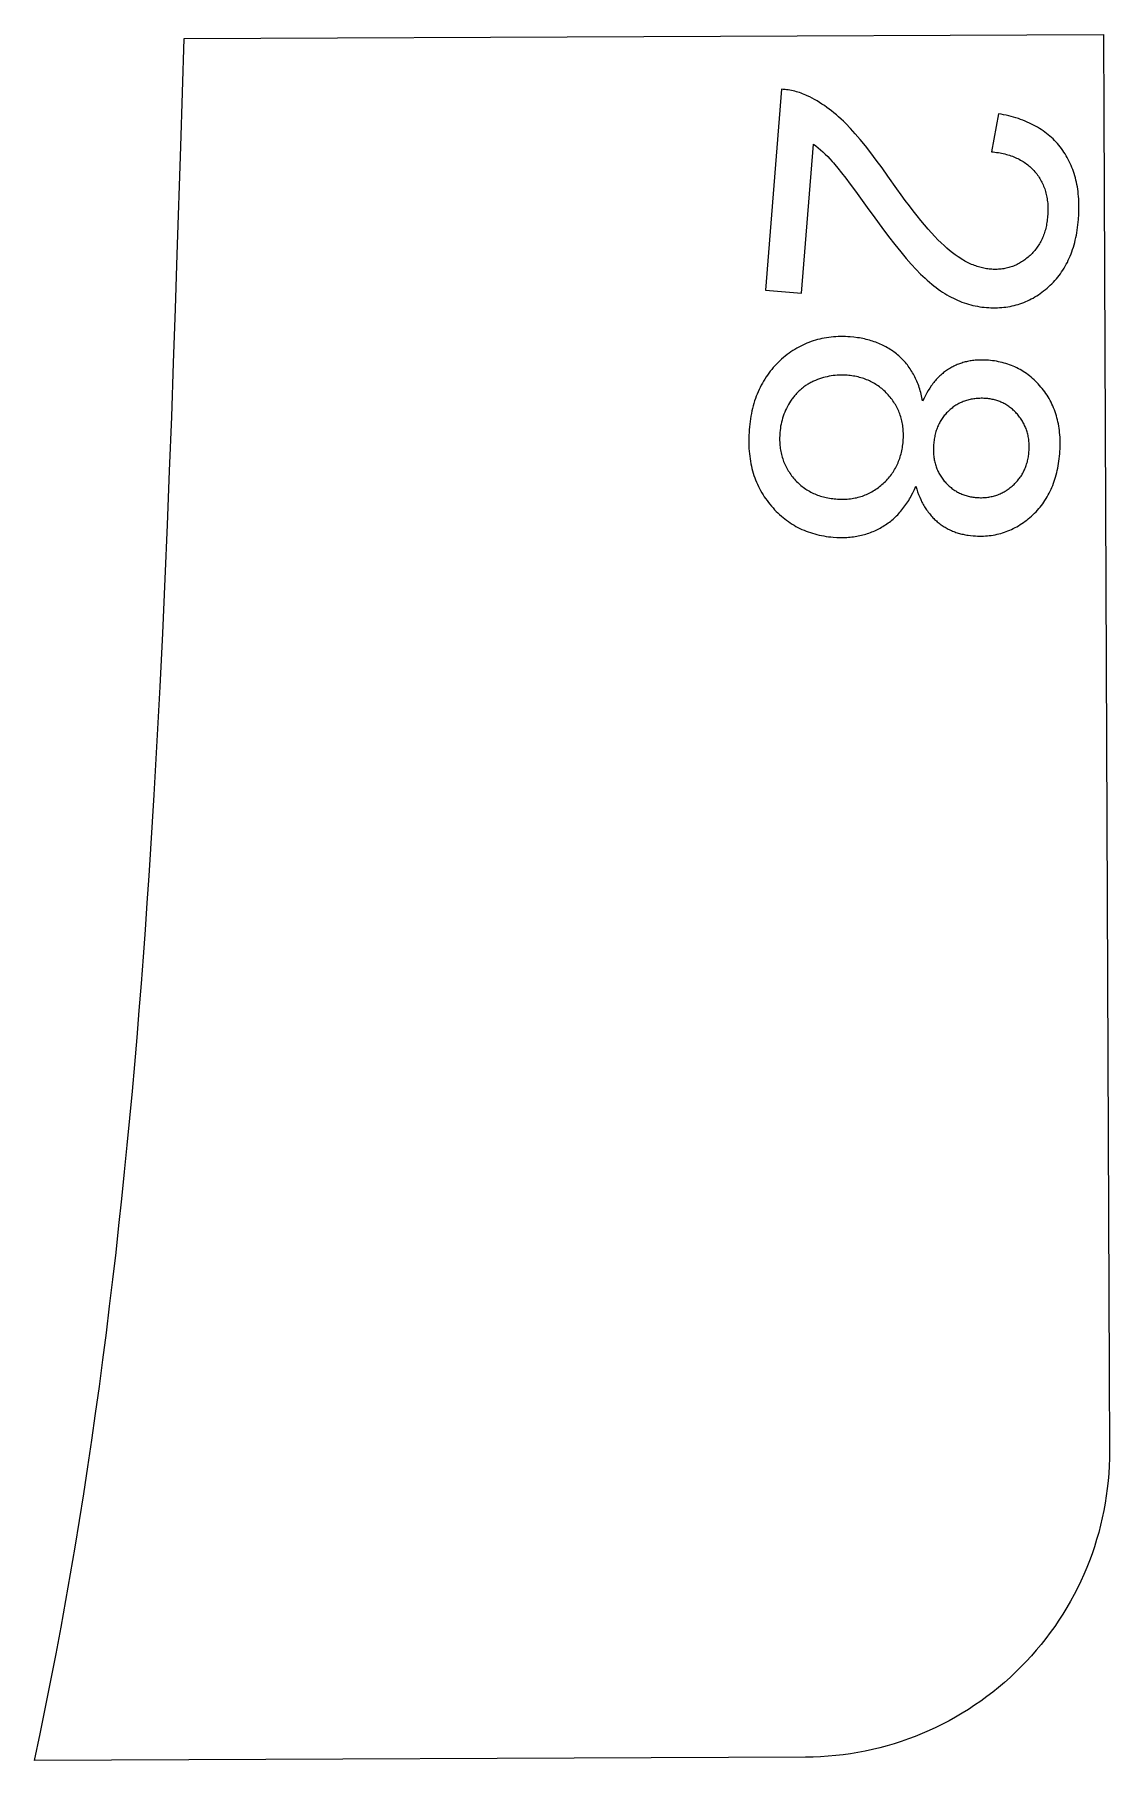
# Model space of a CAD drawing. Extents: x -8894 to -3022, y 6798 to 8329.
# Drawn here: x -7267.1 to -7091.1, y 7714.6 to 7997.3 of the extents above; entities that cross this region are included whole.
import ezdxf

# ---------------------------------------------------------------- set-up
doc = ezdxf.new("R2010")
doc.units = 0
doc.layers.add('LAYER_03', color=7, linetype='CONTINUOUS')
doc.layers.add('STEVILKE', color=7, linetype='CONTINUOUS')

msp = doc.modelspace()

# ---------------------------------------------------------------- linework, layer by layer
at = {"layer": 'LAYER_03'}
msp.add_lwpolyline([(-7140.85, 7715.12), (-7267.15, 7714.59), (-7266.23, 7718.95), (-7265.33, 7723.32), (-7264.46, 7727.68), (-7263.62, 7732.05), (-7262.8, 7736.42), (-7262.01, 7740.79), (-7261.25, 7745.17), (-7260.5, 7749.54), (-7259.79, 7753.92), (-7259.09, 7758.3), (-7258.42, 7762.68), (-7257.77, 7767.07), (-7257.14, 7771.46), (-7256.53, 7775.84), (-7255.95, 7780.23), (-7255.38, 7784.63), (-7254.84, 7789.02), (-7254.31, 7793.41), (-7253.8, 7797.81), (-7253.31, 7802.21), (-7252.84, 7806.61), (-7252.39, 7811.01), (-7251.95, 7815.41), (-7251.53, 7819.82), (-7251.12, 7824.23), (-7250.73, 7828.63), (-7250.35, 7833.04), (-7249.99, 7837.45), (-7249.64, 7841.86), (-7249.31, 7846.27), (-7248.99, 7850.69), (-7248.67, 7855.1), (-7248.38, 7859.52), (-7248.09, 7863.93), (-7247.81, 7868.35), (-7247.55, 7872.77), (-7247.05, 7881.61), (-7246.58, 7890.45), (-7246.15, 7899.29), (-7245.75, 7908.14), (-7245.37, 7916.99), (-7245.02, 7925.84), (-7244.68, 7934.7), (-7244.36, 7943.55), (-7244.06, 7952.41), (-7243.76, 7961.27), (-7243.19, 7978.98), (-7242.65, 7996.7), (-7092.03, 7997.33), (-7091.06, 7765.33, -0.414214)], format="xyb", close=True, dxfattribs=at)
at = {"layer": 'STEVILKE'}
for p, q in [((-7141.5, 7939.31), (-7141.62, 7939.2)), ((-7141.37, 7939.41), (-7141.5, 7939.31)), ((-7141.24, 7939.52), (-7141.37, 7939.41)), ((-7141.11, 7939.62), (-7141.24, 7939.52)), ((-7140.97, 7939.71), (-7141.11, 7939.62)), ((-7140.83, 7939.81), (-7140.97, 7939.71)), ((-7140.7, 7939.9), (-7140.83, 7939.81)), ((-7140.56, 7939.99), (-7140.7, 7939.9)), ((-7140.41, 7940.07), (-7140.56, 7939.99)), ((-7140.27, 7940.16), (-7140.41, 7940.07)), ((-7140.12, 7940.24), (-7140.27, 7940.16)), ((-7139.97, 7940.32), (-7140.12, 7940.24)), ((-7139.82, 7940.4), (-7139.97, 7940.32)), ((-7139.67, 7940.47), (-7139.82, 7940.4)), ((-7139.52, 7940.54), (-7139.67, 7940.47)), ((-7139.36, 7940.61), (-7139.52, 7940.54)), ((-7139.2, 7940.68), (-7139.36, 7940.61)), ((-7138.89, 7940.8), (-7139.2, 7940.68)), ((-7138.57, 7940.92), (-7138.89, 7940.8)), ((-7138.25, 7941.02), (-7138.57, 7940.92)), ((-7137.93, 7941.12), (-7138.25, 7941.02)), ((-7137.61, 7941.21), (-7137.93, 7941.12)), ((-7137.28, 7941.28), (-7137.61, 7941.21)), ((-7136.96, 7941.35), (-7137.28, 7941.28)), ((-7136.64, 7941.41), (-7136.96, 7941.35)), ((-7136.32, 7941.46), (-7136.64, 7941.41)), ((-7135.99, 7941.49), (-7136.32, 7941.46)), ((-7135.67, 7941.52), (-7135.99, 7941.49)), ((-7135.35, 7941.54), (-7135.67, 7941.52)), ((-7135.02, 7941.55), (-7135.35, 7941.54)), ((-7134.7, 7941.55), (-7135.02, 7941.55)), ((-7134.37, 7941.53), (-7134.7, 7941.55)), ((-7134.04, 7941.51), (-7134.37, 7941.53)), ((-7133.78, 7941.49), (-7134.04, 7941.51)), ((-7133.51, 7941.46), (-7133.78, 7941.49)), ((-7133.25, 7941.42), (-7133.51, 7941.46)), ((-7133, 7941.38), (-7133.25, 7941.42)), ((-7132.75, 7941.34), (-7133, 7941.38)), ((-7132.5, 7941.29), (-7132.75, 7941.34)), ((-7132.25, 7941.23), (-7132.5, 7941.29)), ((-7132.01, 7941.17), (-7132.25, 7941.23)), ((-7131.77, 7941.1), (-7132.01, 7941.17)), ((-7131.53, 7941.03), (-7131.77, 7941.1)), ((-7131.29, 7940.96), (-7131.53, 7941.03)), ((-7131.06, 7940.87), (-7131.29, 7940.96)), ((-7130.84, 7940.79), (-7131.06, 7940.87)), ((-7130.61, 7940.69), (-7130.84, 7940.79)), ((-7130.39, 7940.59), (-7130.61, 7940.69)), ((-7130.18, 7940.49), (-7130.39, 7940.59)), ((-7129.96, 7940.38), (-7130.18, 7940.49)), ((-7129.75, 7940.27), (-7129.96, 7940.38)), ((-7129.54, 7940.15), (-7129.75, 7940.27)), ((-7129.34, 7940.02), (-7129.54, 7940.15)), ((-7129.14, 7939.89), (-7129.34, 7940.02)), ((-7128.94, 7939.76), (-7129.14, 7939.89)), ((-7128.74, 7939.61), (-7128.94, 7939.76)), ((-7128.55, 7939.47), (-7128.74, 7939.61)), ((-7128.36, 7939.32), (-7128.55, 7939.47)), ((-7128.18, 7939.16), (-7128.36, 7939.32)), ((-7143.65, 7936.7), (-7143.82, 7936.4)), ((-7143.47, 7937), (-7143.65, 7936.7)), ((-7143.29, 7937.29), (-7143.47, 7937)), ((-7143.19, 7937.44), (-7143.29, 7937.29)), ((-7143.09, 7937.58), (-7143.19, 7937.44)), ((-7142.99, 7937.72), (-7143.09, 7937.58)), ((-7142.89, 7937.86), (-7142.99, 7937.72)), ((-7142.78, 7937.99), (-7142.89, 7937.86)), ((-7142.67, 7938.13), (-7142.78, 7937.99)), ((-7142.57, 7938.26), (-7142.67, 7938.13)), ((-7142.45, 7938.38), (-7142.57, 7938.26)), ((-7142.34, 7938.51), (-7142.45, 7938.38)), ((-7142.23, 7938.63), (-7142.34, 7938.51)), ((-7142.11, 7938.75), (-7142.23, 7938.63)), ((-7141.99, 7938.87), (-7142.11, 7938.75)), ((-7141.87, 7938.98), (-7141.99, 7938.87)), ((-7141.75, 7939.09), (-7141.87, 7938.98)), ((-7141.62, 7939.2), (-7141.75, 7939.09)), ((-7128, 7939), (-7128.18, 7939.16)), ((-7127.82, 7938.83), (-7128, 7939)), ((-7127.64, 7938.66), (-7127.82, 7938.83)), ((-7127.47, 7938.48), (-7127.64, 7938.66)), ((-7127.3, 7938.29), (-7127.47, 7938.48)), ((-7127.13, 7938.11), (-7127.3, 7938.29)), ((-7126.97, 7937.91), (-7127.13, 7938.11)), ((-7126.82, 7937.72), (-7126.97, 7937.91)), ((-7126.67, 7937.52), (-7126.82, 7937.72)), ((-7126.52, 7937.32), (-7126.67, 7937.52)), ((-7126.39, 7937.12), (-7126.52, 7937.32)), ((-7126.25, 7936.91), (-7126.39, 7937.12)), ((-7126.13, 7936.7), (-7126.25, 7936.91)), ((-7126.01, 7936.49), (-7126.13, 7936.7)), ((-7125.89, 7936.28), (-7126.01, 7936.49)), ((-7116.37, 7936.49), (-7116.53, 7936.38)), ((-7116.21, 7936.59), (-7116.37, 7936.49)), ((-7116.04, 7936.69), (-7116.21, 7936.59)), ((-7115.88, 7936.79), (-7116.04, 7936.69)), ((-7115.71, 7936.88), (-7115.88, 7936.79)), ((-7115.53, 7936.97), (-7115.71, 7936.88)), ((-7115.36, 7937.05), (-7115.53, 7936.97)), ((-7115.18, 7937.13), (-7115.36, 7937.05)), ((-7115, 7937.2), (-7115.18, 7937.13)), ((-7114.82, 7937.27), (-7115, 7937.2)), ((-7114.64, 7937.33), (-7114.82, 7937.27)), ((-7114.46, 7937.39), (-7114.64, 7937.33)), ((-7114.27, 7937.45), (-7114.46, 7937.39)), ((-7114.08, 7937.5), (-7114.27, 7937.45)), ((-7113.89, 7937.54), (-7114.08, 7937.5)), ((-7113.69, 7937.58), (-7113.89, 7937.54)), ((-7113.5, 7937.62), (-7113.69, 7937.58)), ((-7113.3, 7937.65), (-7113.5, 7937.62)), ((-7113.1, 7937.67), (-7113.3, 7937.65)), ((-7112.9, 7937.7), (-7113.1, 7937.67)), ((-7112.69, 7937.71), (-7112.9, 7937.7)), ((-7112.49, 7937.73), (-7112.69, 7937.71)), ((-7112.28, 7937.73), (-7112.49, 7937.73)), ((-7112.07, 7937.74), (-7112.28, 7937.73)), ((-7111.85, 7937.74), (-7112.07, 7937.74)), ((-7111.64, 7937.73), (-7111.85, 7937.74)), ((-7111.42, 7937.72), (-7111.64, 7937.73)), ((-7111.2, 7937.7), (-7111.42, 7937.72)), ((-7111, 7937.69), (-7111.2, 7937.7)), ((-7110.81, 7937.66), (-7111, 7937.69)), ((-7110.62, 7937.64), (-7110.81, 7937.66)), ((-7110.43, 7937.61), (-7110.62, 7937.64)), ((-7110.25, 7937.57), (-7110.43, 7937.61)), ((-7110.06, 7937.53), (-7110.25, 7937.57)), ((-7109.88, 7937.49), (-7110.06, 7937.53)), ((-7109.7, 7937.44), (-7109.88, 7937.49)), ((-7109.53, 7937.39), (-7109.7, 7937.44)), ((-7109.35, 7937.33), (-7109.53, 7937.39)), ((-7109.18, 7937.27), (-7109.35, 7937.33)), ((-7109, 7937.2), (-7109.18, 7937.27)), ((-7108.84, 7937.13), (-7109, 7937.2)), ((-7108.67, 7937.06), (-7108.84, 7937.13)), ((-7108.5, 7936.98), (-7108.67, 7937.06)), ((-7108.34, 7936.89), (-7108.5, 7936.98)), ((-7108.18, 7936.81), (-7108.34, 7936.89)), ((-7108.02, 7936.71), (-7108.18, 7936.81)), ((-7107.86, 7936.62), (-7108.02, 7936.71)), ((-7107.71, 7936.52), (-7107.86, 7936.62)), ((-7107.56, 7936.41), (-7107.71, 7936.52)), ((-7144.78, 7933.85), (-7144.85, 7933.51)), ((-7144.7, 7934.18), (-7144.78, 7933.85)), ((-7144.6, 7934.51), (-7144.7, 7934.18)), ((-7144.5, 7934.83), (-7144.6, 7934.51)), ((-7144.38, 7935.16), (-7144.5, 7934.83)), ((-7144.26, 7935.47), (-7144.38, 7935.16)), ((-7144.12, 7935.79), (-7144.26, 7935.47)), ((-7143.97, 7936.09), (-7144.12, 7935.79)), ((-7143.82, 7936.4), (-7143.97, 7936.09)), ((-7125.78, 7936.07), (-7125.89, 7936.28)), ((-7125.68, 7935.85), (-7125.78, 7936.07)), ((-7125.58, 7935.63), (-7125.68, 7935.85)), ((-7125.49, 7935.41), (-7125.58, 7935.63)), ((-7125.4, 7935.18), (-7125.49, 7935.41)), ((-7125.32, 7934.96), (-7125.4, 7935.18)), ((-7125.25, 7934.73), (-7125.32, 7934.96)), ((-7125.18, 7934.5), (-7125.25, 7934.73)), ((-7125.12, 7934.26), (-7125.18, 7934.5)), ((-7125.06, 7934.03), (-7125.12, 7934.26)), ((-7125.01, 7933.79), (-7125.06, 7934.03)), ((-7124.97, 7933.54), (-7125.01, 7933.79)), ((-7118.87, 7933.76), (-7118.96, 7933.59)), ((-7118.77, 7933.93), (-7118.87, 7933.76)), ((-7118.67, 7934.1), (-7118.77, 7933.93)), ((-7118.57, 7934.27), (-7118.67, 7934.1)), ((-7118.46, 7934.43), (-7118.57, 7934.27)), ((-7118.35, 7934.59), (-7118.46, 7934.43)), ((-7118.24, 7934.74), (-7118.35, 7934.59)), ((-7118.12, 7934.9), (-7118.24, 7934.74)), ((-7117.99, 7935.05), (-7118.12, 7934.9)), ((-7117.86, 7935.2), (-7117.99, 7935.05)), ((-7117.73, 7935.34), (-7117.86, 7935.2)), ((-7117.59, 7935.48), (-7117.73, 7935.34)), ((-7117.45, 7935.62), (-7117.59, 7935.48)), ((-7117.31, 7935.76), (-7117.45, 7935.62)), ((-7117.16, 7935.89), (-7117.31, 7935.76)), ((-7117, 7936.02), (-7117.16, 7935.89)), ((-7116.85, 7936.14), (-7117, 7936.02)), ((-7116.69, 7936.26), (-7116.85, 7936.14)), ((-7116.53, 7936.38), (-7116.69, 7936.26)), ((-7107.41, 7936.3), (-7107.56, 7936.41)), ((-7107.26, 7936.19), (-7107.41, 7936.3)), ((-7107.11, 7936.07), (-7107.26, 7936.19)), ((-7106.97, 7935.95), (-7107.11, 7936.07)), ((-7106.82, 7935.82), (-7106.97, 7935.95)), ((-7106.68, 7935.69), (-7106.82, 7935.82)), ((-7106.55, 7935.55), (-7106.68, 7935.69)), ((-7106.41, 7935.41), (-7106.55, 7935.55)), ((-7106.28, 7935.27), (-7106.41, 7935.41)), ((-7106.15, 7935.12), (-7106.28, 7935.27)), ((-7106.02, 7934.96), (-7106.15, 7935.12)), ((-7105.89, 7934.81), (-7106.02, 7934.96)), ((-7105.77, 7934.65), (-7105.89, 7934.81)), ((-7105.65, 7934.49), (-7105.77, 7934.65)), ((-7105.54, 7934.33), (-7105.65, 7934.49)), ((-7105.43, 7934.16), (-7105.54, 7934.33)), ((-7105.33, 7934), (-7105.43, 7934.16)), ((-7105.23, 7933.83), (-7105.33, 7934)), ((-7105.13, 7933.66), (-7105.23, 7933.83)), ((-7105.04, 7933.48), (-7105.13, 7933.66)), ((-7145.08, 7931.59), (-7145.09, 7931.32)), ((-7145.09, 7931.32), (-7145.09, 7931.06)), ((-7145.09, 7931.06), (-7145.09, 7930.8)), ((-7145.07, 7931.86), (-7145.08, 7931.59)), ((-7145.05, 7932.14), (-7145.07, 7931.86)), ((-7145.02, 7932.49), (-7145.05, 7932.14)), ((-7144.97, 7932.83), (-7145.02, 7932.49)), ((-7144.92, 7933.18), (-7144.97, 7932.83)), ((-7144.85, 7933.51), (-7144.92, 7933.18)), ((-7124.93, 7933.3), (-7124.97, 7933.54)), ((-7124.89, 7933.05), (-7124.93, 7933.3)), ((-7124.87, 7932.81), (-7124.89, 7933.05)), ((-7124.84, 7932.55), (-7124.87, 7932.81)), ((-7124.85, 7930.73), (-7124.83, 7930.99)), ((-7124.83, 7932.3), (-7124.84, 7932.55)), ((-7124.82, 7932.04), (-7124.83, 7932.3)), ((-7124.83, 7930.99), (-7124.82, 7931.26)), ((-7124.81, 7931.78), (-7124.82, 7932.04)), ((-7124.82, 7931.26), (-7124.81, 7931.52)), ((-7124.81, 7931.52), (-7124.81, 7931.78)), ((-7119.8, 7930.82), (-7119.83, 7930.61)), ((-7119.77, 7931.04), (-7119.8, 7930.82)), ((-7119.73, 7931.26), (-7119.77, 7931.04)), ((-7119.69, 7931.47), (-7119.73, 7931.26)), ((-7119.64, 7931.67), (-7119.69, 7931.47)), ((-7119.59, 7931.88), (-7119.64, 7931.67)), ((-7119.54, 7932.08), (-7119.59, 7931.88)), ((-7119.48, 7932.28), (-7119.54, 7932.08)), ((-7119.42, 7932.47), (-7119.48, 7932.28)), ((-7119.35, 7932.67), (-7119.42, 7932.47)), ((-7119.28, 7932.86), (-7119.35, 7932.67)), ((-7119.21, 7933.04), (-7119.28, 7932.86)), ((-7119.13, 7933.23), (-7119.21, 7933.04)), ((-7119.05, 7933.41), (-7119.13, 7933.23)), ((-7118.96, 7933.59), (-7119.05, 7933.41)), ((-7104.96, 7933.31), (-7105.04, 7933.48)), ((-7104.88, 7933.13), (-7104.96, 7933.31)), ((-7104.8, 7932.96), (-7104.88, 7933.13)), ((-7104.73, 7932.77), (-7104.8, 7932.96)), ((-7104.66, 7932.59), (-7104.73, 7932.77)), ((-7104.6, 7932.41), (-7104.66, 7932.59)), ((-7104.54, 7932.22), (-7104.6, 7932.41)), ((-7104.49, 7932.03), (-7104.54, 7932.22)), ((-7104.44, 7931.84), (-7104.49, 7932.03)), ((-7104.4, 7931.65), (-7104.44, 7931.84)), ((-7104.36, 7931.46), (-7104.4, 7931.65)), ((-7104.32, 7931.26), (-7104.36, 7931.46)), ((-7104.29, 7931.06), (-7104.32, 7931.26)), ((-7104.27, 7930.86), (-7104.29, 7931.06)), ((-7104.24, 7930.66), (-7104.27, 7930.86)), ((-7145.09, 7930.8), (-7145.08, 7930.54)), ((-7145.08, 7930.54), (-7145.06, 7930.28)), ((-7145.06, 7930.28), (-7145.04, 7930.03)), ((-7145.04, 7930.03), (-7145.01, 7929.77)), ((-7145.01, 7929.77), (-7144.98, 7929.52)), ((-7144.98, 7929.52), (-7144.94, 7929.28)), ((-7144.94, 7929.28), (-7144.9, 7929.03)), ((-7144.9, 7929.03), (-7144.85, 7928.79)), ((-7144.85, 7928.79), (-7144.79, 7928.55)), ((-7144.79, 7928.55), (-7144.73, 7928.31)), ((-7144.73, 7928.31), (-7144.66, 7928.08)), ((-7144.66, 7928.08), (-7144.59, 7927.85)), ((-7125.42, 7927.89), (-7125.34, 7928.13)), ((-7125.34, 7928.13), (-7125.27, 7928.38)), ((-7125.27, 7928.38), (-7125.2, 7928.62)), ((-7125.2, 7928.62), (-7125.14, 7928.88)), ((-7125.14, 7928.88), (-7125.08, 7929.13)), ((-7125.08, 7929.13), (-7125.03, 7929.39)), ((-7125.03, 7929.39), (-7124.98, 7929.65)), ((-7124.98, 7929.65), (-7124.94, 7929.91)), ((-7124.94, 7929.91), (-7124.91, 7930.18)), ((-7124.91, 7930.18), (-7124.88, 7930.45)), ((-7124.88, 7930.45), (-7124.85, 7930.73)), ((-7119.9, 7929.5), (-7119.91, 7929.29)), ((-7119.91, 7929.29), (-7119.9, 7929.08)), ((-7119.89, 7929.94), (-7119.9, 7929.72)), ((-7119.9, 7929.72), (-7119.9, 7929.5)), ((-7119.9, 7929.08), (-7119.9, 7928.87)), ((-7119.9, 7928.87), (-7119.88, 7928.66)), ((-7119.87, 7930.16), (-7119.89, 7929.94)), ((-7119.88, 7928.66), (-7119.87, 7928.46)), ((-7119.85, 7930.38), (-7119.87, 7930.16)), ((-7119.87, 7928.46), (-7119.85, 7928.26)), ((-7119.83, 7930.61), (-7119.85, 7930.38)), ((-7119.85, 7928.26), (-7119.82, 7928.06)), ((-7119.82, 7928.06), (-7119.79, 7927.86)), ((-7104.38, 7927.92), (-7104.34, 7928.13)), ((-7104.34, 7928.13), (-7104.31, 7928.34)), ((-7104.31, 7928.34), (-7104.28, 7928.55)), ((-7104.28, 7928.55), (-7104.26, 7928.76)), ((-7104.26, 7928.76), (-7104.24, 7928.98)), ((-7104.23, 7930.46), (-7104.24, 7930.66)), ((-7104.24, 7928.98), (-7104.22, 7929.19)), ((-7104.21, 7930.25), (-7104.23, 7930.46)), ((-7104.22, 7929.19), (-7104.21, 7929.41)), ((-7104.21, 7930.04), (-7104.21, 7930.25)), ((-7104.2, 7929.83), (-7104.21, 7930.04)), ((-7104.21, 7929.62), (-7104.2, 7929.83)), ((-7104.21, 7929.41), (-7104.21, 7929.62)), ((-7144.59, 7927.85), (-7144.51, 7927.62)), ((-7144.51, 7927.62), (-7144.43, 7927.39)), ((-7144.43, 7927.39), (-7144.34, 7927.17)), ((-7144.34, 7927.17), (-7144.24, 7926.94)), ((-7144.24, 7926.94), (-7144.14, 7926.72)), ((-7144.14, 7926.72), (-7144.03, 7926.51)), ((-7144.03, 7926.51), (-7143.92, 7926.29)), ((-7143.92, 7926.29), (-7143.8, 7926.08)), ((-7143.8, 7926.08), (-7143.68, 7925.87)), ((-7143.68, 7925.87), (-7143.55, 7925.67)), ((-7143.55, 7925.67), (-7143.41, 7925.46)), ((-7143.41, 7925.46), (-7143.27, 7925.26)), ((-7143.27, 7925.26), (-7143.12, 7925.06)), ((-7126.94, 7925.06), (-7126.79, 7925.26)), ((-7126.79, 7925.26), (-7126.65, 7925.46)), ((-7126.65, 7925.46), (-7126.51, 7925.66)), ((-7126.51, 7925.66), (-7126.38, 7925.87)), ((-7126.38, 7925.87), (-7126.25, 7926.08)), ((-7126.25, 7926.08), (-7126.13, 7926.3)), ((-7126.13, 7926.3), (-7126.01, 7926.52)), ((-7126.01, 7926.52), (-7125.9, 7926.74)), ((-7125.9, 7926.74), (-7125.79, 7926.96)), ((-7125.79, 7926.96), (-7125.69, 7927.19)), ((-7125.69, 7927.19), (-7125.6, 7927.42)), ((-7125.6, 7927.42), (-7125.51, 7927.65)), ((-7125.51, 7927.65), (-7125.42, 7927.89)), ((-7119.79, 7927.86), (-7119.76, 7927.66)), ((-7119.76, 7927.66), (-7119.72, 7927.47)), ((-7119.72, 7927.47), (-7119.67, 7927.27)), ((-7119.67, 7927.27), (-7119.62, 7927.09)), ((-7119.62, 7927.09), (-7119.57, 7926.9)), ((-7119.57, 7926.9), (-7119.51, 7926.71)), ((-7119.51, 7926.71), (-7119.45, 7926.53)), ((-7119.45, 7926.53), (-7119.39, 7926.35)), ((-7119.39, 7926.35), (-7119.32, 7926.17)), ((-7119.32, 7926.17), (-7119.24, 7925.99)), ((-7119.24, 7925.99), (-7119.16, 7925.82)), ((-7119.16, 7925.82), (-7119.08, 7925.64)), ((-7119.08, 7925.64), (-7118.99, 7925.47)), ((-7118.99, 7925.47), (-7118.89, 7925.3)), ((-7118.89, 7925.3), (-7118.79, 7925.14)), ((-7105.55, 7925), (-7105.44, 7925.16)), ((-7105.44, 7925.16), (-7105.34, 7925.33)), ((-7105.34, 7925.33), (-7105.25, 7925.49)), ((-7105.25, 7925.49), (-7105.15, 7925.67)), ((-7105.15, 7925.67), (-7105.07, 7925.84)), ((-7105.07, 7925.84), (-7104.98, 7926.02)), ((-7104.98, 7926.02), (-7104.9, 7926.2)), ((-7104.9, 7926.2), (-7104.83, 7926.38)), ((-7104.83, 7926.38), (-7104.76, 7926.56)), ((-7104.76, 7926.56), (-7104.69, 7926.75)), ((-7104.69, 7926.75), (-7104.63, 7926.94)), ((-7104.63, 7926.94), (-7104.57, 7927.13)), ((-7104.57, 7927.13), (-7104.51, 7927.33)), ((-7104.51, 7927.33), (-7104.46, 7927.52)), ((-7104.46, 7927.52), (-7104.42, 7927.72)), ((-7104.42, 7927.72), (-7104.38, 7927.92)), ((-7143.12, 7925.06), (-7142.97, 7924.87)), ((-7142.97, 7924.87), (-7142.81, 7924.67)), ((-7142.81, 7924.67), (-7142.64, 7924.48)), ((-7142.64, 7924.48), (-7142.48, 7924.3)), ((-7142.48, 7924.3), (-7142.31, 7924.12)), ((-7142.31, 7924.12), (-7142.13, 7923.95)), ((-7142.13, 7923.95), (-7141.96, 7923.78)), ((-7141.96, 7923.78), (-7141.77, 7923.61)), ((-7141.77, 7923.61), (-7141.59, 7923.46)), ((-7141.59, 7923.46), (-7141.4, 7923.3)), ((-7141.4, 7923.3), (-7141.21, 7923.16)), ((-7141.21, 7923.16), (-7141.02, 7923.02)), ((-7141.02, 7923.02), (-7140.82, 7922.88)), ((-7140.82, 7922.88), (-7140.62, 7922.75)), ((-7140.62, 7922.75), (-7140.41, 7922.62)), ((-7140.41, 7922.62), (-7140.2, 7922.5)), ((-7140.2, 7922.5), (-7139.99, 7922.39)), ((-7139.99, 7922.39), (-7139.78, 7922.28)), ((-7130.19, 7922.32), (-7129.97, 7922.44)), ((-7129.97, 7922.44), (-7129.76, 7922.56)), ((-7129.76, 7922.56), (-7129.54, 7922.69)), ((-7129.54, 7922.69), (-7129.34, 7922.83)), ((-7129.34, 7922.83), (-7129.13, 7922.97)), ((-7129.13, 7922.97), (-7128.92, 7923.12)), ((-7128.92, 7923.12), (-7128.72, 7923.27)), ((-7128.72, 7923.27), (-7128.52, 7923.43)), ((-7128.52, 7923.43), (-7128.33, 7923.6)), ((-7128.33, 7923.6), (-7128.14, 7923.77)), ((-7128.14, 7923.77), (-7127.95, 7923.95)), ((-7127.95, 7923.95), (-7127.77, 7924.12)), ((-7127.77, 7924.12), (-7127.59, 7924.3)), ((-7127.59, 7924.3), (-7127.42, 7924.49)), ((-7127.42, 7924.49), (-7127.25, 7924.68)), ((-7127.25, 7924.68), (-7127.09, 7924.87)), ((-7127.09, 7924.87), (-7126.94, 7925.06)), ((-7118.79, 7925.14), (-7118.69, 7924.97)), ((-7118.69, 7924.97), (-7118.58, 7924.81)), ((-7118.58, 7924.81), (-7118.47, 7924.65)), ((-7118.47, 7924.65), (-7118.36, 7924.5)), ((-7118.36, 7924.5), (-7118.23, 7924.34)), ((-7118.23, 7924.34), (-7118.11, 7924.19)), ((-7118.11, 7924.19), (-7117.98, 7924.04)), ((-7117.98, 7924.04), (-7117.85, 7923.89)), ((-7117.85, 7923.89), (-7117.72, 7923.75)), ((-7117.72, 7923.75), (-7117.58, 7923.61)), ((-7117.58, 7923.61), (-7117.44, 7923.48)), ((-7117.44, 7923.48), (-7117.3, 7923.35)), ((-7117.3, 7923.35), (-7117.16, 7923.22)), ((-7117.16, 7923.22), (-7117.01, 7923.1)), ((-7117.01, 7923.1), (-7116.87, 7922.99)), ((-7116.87, 7922.99), (-7116.72, 7922.88)), ((-7116.72, 7922.88), (-7116.56, 7922.77)), ((-7116.56, 7922.77), (-7116.41, 7922.66)), ((-7116.41, 7922.66), (-7116.25, 7922.57)), ((-7116.25, 7922.57), (-7116.09, 7922.47)), ((-7116.09, 7922.47), (-7115.93, 7922.38)), ((-7115.93, 7922.38), (-7115.77, 7922.29)), ((-7108.63, 7922.26), (-7108.46, 7922.35)), ((-7108.46, 7922.35), (-7108.29, 7922.44)), ((-7108.29, 7922.44), (-7108.12, 7922.54)), ((-7108.12, 7922.54), (-7107.95, 7922.65)), ((-7107.95, 7922.65), (-7107.79, 7922.75)), ((-7107.79, 7922.75), (-7107.63, 7922.87)), ((-7107.63, 7922.87), (-7107.47, 7922.99)), ((-7107.47, 7922.99), (-7107.31, 7923.11)), ((-7107.31, 7923.11), (-7107.15, 7923.23)), ((-7107.15, 7923.23), (-7106.99, 7923.37)), ((-7106.99, 7923.37), (-7106.84, 7923.5)), ((-7106.84, 7923.5), (-7106.69, 7923.64)), ((-7106.69, 7923.64), (-7106.55, 7923.78)), ((-7106.55, 7923.78), (-7106.41, 7923.92)), ((-7106.41, 7923.92), (-7106.27, 7924.07)), ((-7106.27, 7924.07), (-7106.14, 7924.22)), ((-7106.14, 7924.22), (-7106.01, 7924.37)), ((-7106.01, 7924.37), (-7105.89, 7924.52)), ((-7105.89, 7924.52), (-7105.77, 7924.68)), ((-7105.77, 7924.68), (-7105.66, 7924.84)), ((-7105.66, 7924.84), (-7105.55, 7925)), ((-7139.78, 7922.28), (-7139.56, 7922.17)), ((-7139.56, 7922.17), (-7139.34, 7922.07)), ((-7139.34, 7922.07), (-7139.11, 7921.98)), ((-7139.11, 7921.98), (-7138.88, 7921.89)), ((-7138.88, 7921.89), (-7138.65, 7921.81)), ((-7138.65, 7921.81), (-7138.41, 7921.73)), ((-7138.41, 7921.73), (-7138.17, 7921.66)), ((-7138.17, 7921.66), (-7137.93, 7921.59)), ((-7137.93, 7921.59), (-7137.69, 7921.53)), ((-7137.69, 7921.53), (-7137.44, 7921.47)), ((-7137.44, 7921.47), (-7137.18, 7921.42)), ((-7137.18, 7921.42), (-7136.93, 7921.38)), ((-7136.93, 7921.38), (-7136.67, 7921.34)), ((-7136.67, 7921.34), (-7136.4, 7921.3)), ((-7136.4, 7921.3), (-7136.14, 7921.27)), ((-7136.14, 7921.27), (-7135.87, 7921.25)), ((-7135.87, 7921.25), (-7135.59, 7921.23)), ((-7135.59, 7921.23), (-7135.32, 7921.21)), ((-7135.32, 7921.21), (-7135.05, 7921.21)), ((-7135.05, 7921.21), (-7134.78, 7921.21)), ((-7134.78, 7921.21), (-7134.52, 7921.21)), ((-7134.52, 7921.21), (-7134.26, 7921.22)), ((-7134.26, 7921.22), (-7134, 7921.24)), ((-7134, 7921.24), (-7133.74, 7921.26)), ((-7133.74, 7921.26), (-7133.49, 7921.29)), ((-7133.49, 7921.29), (-7133.23, 7921.32)), ((-7133.23, 7921.32), (-7132.98, 7921.37)), ((-7132.98, 7921.37), (-7132.74, 7921.41)), ((-7132.74, 7921.41), (-7132.49, 7921.46)), ((-7132.49, 7921.46), (-7132.25, 7921.52)), ((-7132.25, 7921.52), (-7132.01, 7921.59)), ((-7132.01, 7921.59), (-7131.77, 7921.66)), ((-7131.77, 7921.66), (-7131.54, 7921.73)), ((-7131.54, 7921.73), (-7131.31, 7921.82)), ((-7131.31, 7921.82), (-7131.08, 7921.91)), ((-7131.08, 7921.91), (-7130.85, 7922)), ((-7130.85, 7922), (-7130.63, 7922.1)), ((-7130.63, 7922.1), (-7130.41, 7922.21)), ((-7130.41, 7922.21), (-7130.19, 7922.32)), ((-7115.77, 7922.29), (-7115.6, 7922.21)), ((-7115.6, 7922.21), (-7115.43, 7922.13)), ((-7115.43, 7922.13), (-7115.26, 7922.06)), ((-7115.26, 7922.06), (-7115.09, 7921.99)), ((-7115.09, 7921.99), (-7114.92, 7921.93)), ((-7114.92, 7921.93), (-7114.74, 7921.87)), ((-7114.74, 7921.87), (-7114.56, 7921.81)), ((-7114.56, 7921.81), (-7114.38, 7921.76)), ((-7114.38, 7921.76), (-7114.19, 7921.71)), ((-7114.19, 7921.71), (-7114.01, 7921.66)), ((-7114.01, 7921.66), (-7113.82, 7921.62)), ((-7113.82, 7921.62), (-7113.63, 7921.59)), ((-7113.63, 7921.59), (-7113.43, 7921.56)), ((-7113.43, 7921.56), (-7113.24, 7921.53)), ((-7113.24, 7921.53), (-7113.04, 7921.51)), ((-7113.04, 7921.51), (-7112.84, 7921.49)), ((-7112.84, 7921.49), (-7112.63, 7921.48)), ((-7112.63, 7921.48), (-7112.42, 7921.47)), ((-7112.42, 7921.47), (-7112.21, 7921.46)), ((-7112.21, 7921.46), (-7112.01, 7921.46)), ((-7112.01, 7921.46), (-7111.81, 7921.47)), ((-7111.81, 7921.47), (-7111.61, 7921.47)), ((-7111.61, 7921.47), (-7111.41, 7921.49)), ((-7111.41, 7921.49), (-7111.21, 7921.51)), ((-7111.21, 7921.51), (-7111.01, 7921.53)), ((-7111.01, 7921.53), (-7110.82, 7921.56)), ((-7110.82, 7921.56), (-7110.63, 7921.59)), ((-7110.63, 7921.59), (-7110.44, 7921.63)), ((-7110.44, 7921.63), (-7110.25, 7921.67)), ((-7110.25, 7921.67), (-7110.06, 7921.72)), ((-7110.06, 7921.72), (-7109.88, 7921.77)), ((-7109.88, 7921.77), (-7109.69, 7921.83)), ((-7109.69, 7921.83), (-7109.51, 7921.89)), ((-7109.51, 7921.89), (-7109.33, 7921.95)), ((-7109.33, 7921.95), (-7109.15, 7922.02)), ((-7109.15, 7922.02), (-7108.98, 7922.1)), ((-7108.98, 7922.1), (-7108.8, 7922.18)), ((-7108.8, 7922.18), (-7108.63, 7922.26))]:
    msp.add_line(p, q, dxfattribs=at)
for points in [[(-7144.76, 7988.36), (-7147.39, 7955.44), (-7141.52, 7954.97), (-7139.56, 7979.39), (-7139.17, 7979.1), (-7138.77, 7978.78), (-7138.38, 7978.45), (-7137.99, 7978.11), (-7137.61, 7977.74), (-7137.22, 7977.36), (-7136.84, 7976.96), (-7136.46, 7976.55), (-7136.26, 7976.32), (-7136.03, 7976.06), (-7135.53, 7975.44), (-7134.94, 7974.69), (-7134.27, 7973.81), (-7133.51, 7972.8), (-7132.68, 7971.65), (-7130.75, 7968.98), (-7129.52, 7967.28), (-7128.36, 7965.71), (-7127.26, 7964.26), (-7126.23, 7962.93), (-7125.26, 7961.72), (-7124.35, 7960.64), (-7123.52, 7959.69), (-7122.74, 7958.85), (-7122, 7958.1), (-7121.27, 7957.41), (-7120.9, 7957.08), (-7120.54, 7956.76), (-7120.18, 7956.46), (-7119.82, 7956.17), (-7119.46, 7955.89), (-7119.1, 7955.63), (-7118.75, 7955.37), (-7118.39, 7955.13), (-7118.04, 7954.91), (-7117.68, 7954.69), (-7117.33, 7954.49), (-7116.98, 7954.3), (-7116.63, 7954.13), (-7116.28, 7953.96), (-7115.93, 7953.8), (-7115.58, 7953.65), (-7115.22, 7953.51), (-7114.86, 7953.39), (-7114.5, 7953.27), (-7114.14, 7953.15), (-7113.78, 7953.05), (-7113.42, 7952.96), (-7113.05, 7952.88), (-7112.69, 7952.81), (-7112.32, 7952.74), (-7111.95, 7952.69), (-7111.58, 7952.65), (-7111.2, 7952.61), (-7110.84, 7952.59), (-7110.48, 7952.57), (-7110.12, 7952.56), (-7109.76, 7952.56), (-7109.41, 7952.57), (-7109.06, 7952.59), (-7108.71, 7952.61), (-7108.36, 7952.65), (-7108.02, 7952.69), (-7107.68, 7952.74), (-7107.35, 7952.8), (-7107.02, 7952.87), (-7106.69, 7952.94), (-7106.36, 7953.03), (-7106.04, 7953.12), (-7105.72, 7953.22), (-7105.4, 7953.33), (-7105.09, 7953.45), (-7104.78, 7953.58), (-7104.47, 7953.72), (-7104.17, 7953.86), (-7103.86, 7954.01), (-7103.57, 7954.17), (-7103.27, 7954.34), (-7102.98, 7954.52), (-7102.69, 7954.71), (-7102.4, 7954.9), (-7102.12, 7955.11), (-7101.84, 7955.32), (-7101.56, 7955.54), (-7101.29, 7955.77), (-7101.02, 7956), (-7100.75, 7956.25), (-7100.49, 7956.5), (-7100.24, 7956.76), (-7100, 7957.02), (-7099.76, 7957.29), (-7099.53, 7957.57), (-7099.31, 7957.85), (-7099.1, 7958.14), (-7098.89, 7958.44), (-7098.69, 7958.74), (-7098.5, 7959.05), (-7098.31, 7959.36), (-7098.13, 7959.69), (-7097.96, 7960.01), (-7097.8, 7960.35), (-7097.64, 7960.69), (-7097.49, 7961.04), (-7097.35, 7961.39), (-7097.22, 7961.75), (-7097.09, 7962.12), (-7096.97, 7962.5), (-7096.86, 7962.88), (-7096.75, 7963.26), (-7096.66, 7963.66), (-7096.56, 7964.06), (-7096.48, 7964.46), (-7096.41, 7964.87), (-7096.34, 7965.29), (-7096.28, 7965.72), (-7096.22, 7966.15), (-7096.17, 7966.59), (-7096.14, 7967.03), (-7096.08, 7967.91), (-7096.06, 7968.34), (-7096.05, 7968.77), (-7096.05, 7969.19), (-7096.06, 7969.6), (-7096.07, 7970.02), (-7096.1, 7970.42), (-7096.13, 7970.82), (-7096.16, 7971.22), (-7096.21, 7971.61), (-7096.26, 7971.99), (-7096.32, 7972.37), (-7096.39, 7972.75), (-7096.46, 7973.12), (-7096.55, 7973.49), (-7096.64, 7973.85), (-7096.74, 7974.2), (-7096.84, 7974.55), (-7096.96, 7974.9), (-7097.08, 7975.24), (-7097.21, 7975.57), (-7097.34, 7975.9), (-7097.49, 7976.23), (-7097.64, 7976.55), (-7097.8, 7976.86), (-7097.97, 7977.17), (-7098.14, 7977.47), (-7098.32, 7977.77), (-7098.51, 7978.07), (-7098.71, 7978.36), (-7098.92, 7978.64), (-7099.13, 7978.92), (-7099.35, 7979.19), (-7099.58, 7979.46), (-7099.81, 7979.72), (-7100.05, 7979.97), (-7100.3, 7980.22), (-7100.56, 7980.46), (-7100.82, 7980.69), (-7101.09, 7980.92), (-7101.37, 7981.14), (-7101.65, 7981.35), (-7101.94, 7981.56), (-7102.24, 7981.76), (-7102.54, 7981.95), (-7102.86, 7982.14), (-7103.17, 7982.32), (-7103.5, 7982.5), (-7103.83, 7982.67), (-7104.18, 7982.83), (-7104.52, 7982.99), (-7104.88, 7983.14), (-7105.24, 7983.28), (-7105.61, 7983.42), (-7105.98, 7983.55), (-7106.37, 7983.67), (-7106.76, 7983.79), (-7107.16, 7983.9), (-7107.56, 7984), (-7107.97, 7984.1), (-7108.39, 7984.19), (-7108.82, 7984.28), (-7109.25, 7984.36), (-7110.4, 7978.12), (-7110.11, 7978.09), (-7109.82, 7978.06), (-7109.54, 7978.02), (-7109.26, 7977.98), (-7108.99, 7977.94), (-7108.72, 7977.88), (-7108.45, 7977.83), (-7108.19, 7977.77), (-7107.94, 7977.7), (-7107.69, 7977.63), (-7107.44, 7977.55), (-7107.2, 7977.47), (-7106.96, 7977.39), (-7106.73, 7977.3), (-7106.5, 7977.2), (-7106.27, 7977.1), (-7106.05, 7977), (-7105.84, 7976.89), (-7105.62, 7976.77), (-7105.42, 7976.65), (-7105.21, 7976.53), (-7105.02, 7976.4), (-7104.82, 7976.27), (-7104.63, 7976.13), (-7104.45, 7975.99), (-7104.27, 7975.84), (-7104.09, 7975.69), (-7103.92, 7975.53), (-7103.75, 7975.37), (-7103.59, 7975.2), (-7103.43, 7975.03), (-7103.27, 7974.85), (-7103.12, 7974.67), (-7102.98, 7974.49), (-7102.84, 7974.3), (-7102.71, 7974.11), (-7102.58, 7973.92), (-7102.46, 7973.72), (-7102.34, 7973.53), (-7102.23, 7973.32), (-7102.12, 7973.12), (-7102.02, 7972.91), (-7101.93, 7972.7), (-7101.84, 7972.49), (-7101.75, 7972.27), (-7101.67, 7972.05), (-7101.6, 7971.83), (-7101.53, 7971.6), (-7101.47, 7971.37), (-7101.41, 7971.14), (-7101.36, 7970.91), (-7101.31, 7970.67), (-7101.27, 7970.43), (-7101.24, 7970.18), (-7101.21, 7969.93), (-7101.18, 7969.68), (-7101.17, 7969.43), (-7101.15, 7969.18), (-7101.14, 7968.92), (-7101.14, 7968.65), (-7101.15, 7968.39), (-7101.15, 7968.12), (-7101.17, 7967.85), (-7101.19, 7967.57), (-7101.21, 7967.31), (-7101.24, 7967.06), (-7101.27, 7966.81), (-7101.31, 7966.56), (-7101.35, 7966.31), (-7101.4, 7966.07), (-7101.45, 7965.83), (-7101.5, 7965.6), (-7101.56, 7965.36), (-7101.63, 7965.14), (-7101.7, 7964.91), (-7101.77, 7964.69), (-7101.85, 7964.47), (-7101.93, 7964.26), (-7102.02, 7964.05), (-7102.11, 7963.84), (-7102.21, 7963.64), (-7102.31, 7963.44), (-7102.42, 7963.24), (-7102.53, 7963.05), (-7102.65, 7962.86), (-7102.77, 7962.67), (-7102.89, 7962.49), (-7103.02, 7962.31), (-7103.16, 7962.13), (-7103.29, 7961.96), (-7103.44, 7961.79), (-7103.59, 7961.62), (-7103.74, 7961.46), (-7103.9, 7961.3), (-7104.06, 7961.15), (-7104.23, 7961), (-7104.4, 7960.85), (-7104.57, 7960.71), (-7104.74, 7960.57), (-7104.92, 7960.44), (-7105.09, 7960.31), (-7105.27, 7960.19), (-7105.45, 7960.07), (-7105.64, 7959.96), (-7105.82, 7959.86), (-7106.01, 7959.76), (-7106.2, 7959.66), (-7106.39, 7959.57), (-7106.58, 7959.49), (-7106.77, 7959.41), (-7106.97, 7959.34), (-7107.16, 7959.27), (-7107.36, 7959.2), (-7107.56, 7959.15), (-7107.77, 7959.09), (-7107.97, 7959.05), (-7108.18, 7959), (-7108.38, 7958.97), (-7108.59, 7958.94), (-7108.81, 7958.91), (-7109.02, 7958.89), (-7109.24, 7958.87), (-7109.45, 7958.86), (-7109.67, 7958.86), (-7109.89, 7958.86), (-7110.12, 7958.86), (-7110.34, 7958.87), (-7110.57, 7958.89), (-7110.78, 7958.91), (-7111, 7958.93), (-7111.22, 7958.96), (-7111.44, 7959), (-7111.65, 7959.04), (-7111.87, 7959.09), (-7112.09, 7959.15), (-7112.31, 7959.21), (-7112.53, 7959.27), (-7112.75, 7959.34), (-7112.97, 7959.42), (-7113.19, 7959.5), (-7113.41, 7959.59), (-7113.64, 7959.68), (-7113.86, 7959.78), (-7114.08, 7959.89), (-7114.3, 7960), (-7114.53, 7960.11), (-7114.75, 7960.23), (-7114.97, 7960.36), (-7115.2, 7960.49), (-7115.42, 7960.63), (-7115.87, 7960.93), (-7116.33, 7961.24), (-7116.78, 7961.58), (-7117.24, 7961.94), (-7117.69, 7962.33), (-7118.16, 7962.75), (-7118.65, 7963.21), (-7119.15, 7963.71), (-7119.67, 7964.25), (-7120.21, 7964.84), (-7120.77, 7965.47), (-7121.35, 7966.15), (-7121.94, 7966.86), (-7122.56, 7967.62), (-7123.19, 7968.43), (-7123.84, 7969.27), (-7124.51, 7970.16), (-7125.19, 7971.09), (-7125.9, 7972.07), (-7127.37, 7974.15), (-7128.32, 7975.5), (-7129.25, 7976.77), (-7130.15, 7977.97), (-7131.02, 7979.08), (-7131.87, 7980.12), (-7132.7, 7981.08), (-7133.5, 7981.95), (-7134.27, 7982.75), (-7134.65, 7983.12), (-7135.03, 7983.48), (-7135.42, 7983.83), (-7135.8, 7984.17), (-7136.19, 7984.5), (-7136.58, 7984.81), (-7136.97, 7985.11), (-7137.36, 7985.4), (-7137.76, 7985.68), (-7138.16, 7985.95), (-7138.55, 7986.2), (-7138.95, 7986.45), (-7139.36, 7986.68), (-7139.76, 7986.9), (-7140.16, 7987.11), (-7140.57, 7987.3), (-7140.82, 7987.42), (-7141.07, 7987.53), (-7141.32, 7987.63), (-7141.57, 7987.72), (-7141.83, 7987.81), (-7142.09, 7987.9), (-7142.35, 7987.97), (-7142.61, 7988.04), (-7142.87, 7988.1), (-7143.13, 7988.16), (-7143.4, 7988.21), (-7143.67, 7988.25), (-7143.94, 7988.29), (-7144.21, 7988.32), (-7144.49, 7988.34)], [(-7121.66, 7937.31), (-7121.77, 7937.88), (-7121.83, 7938.16), (-7121.9, 7938.44), (-7121.97, 7938.71), (-7122.05, 7938.98), (-7122.13, 7939.25), (-7122.21, 7939.51), (-7122.3, 7939.77), (-7122.4, 7940.03), (-7122.49, 7940.28), (-7122.6, 7940.52), (-7122.7, 7940.77), (-7122.81, 7941.01), (-7122.93, 7941.24), (-7123.05, 7941.48), (-7123.17, 7941.7), (-7123.3, 7941.93), (-7123.43, 7942.15), (-7123.57, 7942.37), (-7123.71, 7942.58), (-7123.86, 7942.79), (-7124.01, 7943), (-7124.17, 7943.2), (-7124.33, 7943.4), (-7124.49, 7943.59), (-7124.66, 7943.78), (-7124.83, 7943.97), (-7125.01, 7944.15), (-7125.19, 7944.33), (-7125.38, 7944.51), (-7125.57, 7944.68), (-7125.76, 7944.85), (-7125.96, 7945.01), (-7126.16, 7945.17), (-7126.36, 7945.33), (-7126.57, 7945.48), (-7126.78, 7945.62), (-7127, 7945.76), (-7127.22, 7945.9), (-7127.44, 7946.03), (-7127.67, 7946.16), (-7127.89, 7946.28), (-7128.13, 7946.4), (-7128.36, 7946.51), (-7128.6, 7946.62), (-7128.85, 7946.72), (-7129.09, 7946.82), (-7129.34, 7946.92), (-7129.6, 7947.01), (-7129.85, 7947.09), (-7130.11, 7947.18), (-7130.38, 7947.25), (-7130.64, 7947.32), (-7130.91, 7947.39), (-7131.19, 7947.46), (-7131.47, 7947.51), (-7131.75, 7947.57), (-7132.03, 7947.62), (-7132.32, 7947.66), (-7132.91, 7947.74), (-7133.51, 7947.8), (-7133.91, 7947.82), (-7134.31, 7947.84), (-7134.71, 7947.85), (-7135.11, 7947.85), (-7135.5, 7947.84), (-7135.89, 7947.83), (-7136.27, 7947.8), (-7136.66, 7947.76), (-7137.03, 7947.72), (-7137.41, 7947.66), (-7137.78, 7947.6), (-7138.15, 7947.53), (-7138.51, 7947.44), (-7138.87, 7947.35), (-7139.23, 7947.25), (-7139.58, 7947.14), (-7139.93, 7947.03), (-7140.28, 7946.9), (-7140.62, 7946.76), (-7140.96, 7946.61), (-7141.29, 7946.46), (-7141.63, 7946.3), (-7141.96, 7946.12), (-7142.28, 7945.94), (-7142.6, 7945.75), (-7142.92, 7945.55), (-7143.24, 7945.34), (-7143.55, 7945.12), (-7143.85, 7944.89), (-7144.16, 7944.65), (-7144.46, 7944.4), (-7144.76, 7944.15), (-7145.05, 7943.88), (-7145.33, 7943.61), (-7145.61, 7943.34), (-7145.87, 7943.05), (-7146.13, 7942.77), (-7146.38, 7942.47), (-7146.63, 7942.17), (-7146.86, 7941.86), (-7147.09, 7941.55), (-7147.31, 7941.23), (-7147.52, 7940.9), (-7147.72, 7940.57), (-7147.91, 7940.23), (-7148.1, 7939.89), (-7148.28, 7939.53), (-7148.45, 7939.18), (-7148.61, 7938.81), (-7148.76, 7938.44), (-7148.91, 7938.07), (-7149.05, 7937.68), (-7149.18, 7937.3), (-7149.3, 7936.9), (-7149.41, 7936.5), (-7149.52, 7936.09), (-7149.62, 7935.68), (-7149.71, 7935.26), (-7149.79, 7934.83), (-7149.86, 7934.4), (-7149.93, 7933.96), (-7149.98, 7933.51), (-7150.03, 7933.06), (-7150.07, 7932.6), (-7150.1, 7932.15), (-7150.13, 7931.69), (-7150.14, 7931.24), (-7150.15, 7930.8), (-7150.14, 7930.36), (-7150.13, 7929.93), (-7150.11, 7929.5), (-7150.08, 7929.08), (-7150.04, 7928.66), (-7149.99, 7928.24), (-7149.94, 7927.83), (-7149.87, 7927.43), (-7149.8, 7927.03), (-7149.71, 7926.63), (-7149.62, 7926.24), (-7149.52, 7925.86), (-7149.41, 7925.48), (-7149.29, 7925.1), (-7149.16, 7924.73), (-7149.02, 7924.37), (-7148.87, 7924.01), (-7148.72, 7923.65), (-7148.56, 7923.3), (-7148.38, 7922.96), (-7148.2, 7922.62), (-7148.01, 7922.28), (-7147.81, 7921.95), (-7147.6, 7921.62), (-7147.38, 7921.3), (-7147.15, 7920.98), (-7146.92, 7920.67), (-7146.67, 7920.37), (-7146.42, 7920.07), (-7146.17, 7919.77), (-7145.91, 7919.49), (-7145.64, 7919.22), (-7145.37, 7918.95), (-7145.09, 7918.69), (-7144.81, 7918.45), (-7144.53, 7918.21), (-7144.24, 7917.97), (-7143.95, 7917.75), (-7143.65, 7917.54), (-7143.35, 7917.33), (-7143.04, 7917.13), (-7142.73, 7916.94), (-7142.41, 7916.76), (-7142.09, 7916.59), (-7141.76, 7916.43), (-7141.43, 7916.27), (-7141.09, 7916.12), (-7140.75, 7915.98), (-7140.41, 7915.85), (-7140.06, 7915.73), (-7139.7, 7915.62), (-7139.34, 7915.52), (-7138.98, 7915.42), (-7138.61, 7915.33), (-7138.24, 7915.26), (-7137.86, 7915.19), (-7137.48, 7915.12), (-7137.09, 7915.07), (-7136.7, 7915.03), (-7136.3, 7914.99), (-7135.73, 7914.95), (-7135.16, 7914.94), (-7134.88, 7914.93), (-7134.61, 7914.94), (-7134.33, 7914.95), (-7134.06, 7914.96), (-7133.79, 7914.98), (-7133.52, 7915), (-7133.25, 7915.03), (-7132.99, 7915.06), (-7132.73, 7915.1), (-7132.47, 7915.14), (-7132.21, 7915.19), (-7131.95, 7915.24), (-7131.7, 7915.3), (-7131.45, 7915.36), (-7131.2, 7915.43), (-7130.95, 7915.5), (-7130.71, 7915.58), (-7130.47, 7915.66), (-7130.23, 7915.75), (-7129.99, 7915.84), (-7129.75, 7915.94), (-7129.52, 7916.04), (-7129.28, 7916.14), (-7129.06, 7916.26), (-7128.83, 7916.37), (-7128.6, 7916.49), (-7128.38, 7916.62), (-7128.16, 7916.75), (-7127.94, 7916.88), (-7127.72, 7917.02), (-7127.51, 7917.17), (-7127.3, 7917.32), (-7127.1, 7917.47), (-7126.9, 7917.63), (-7126.7, 7917.79), (-7126.5, 7917.96), (-7126.31, 7918.13), (-7126.12, 7918.31), (-7125.93, 7918.49), (-7125.75, 7918.67), (-7125.57, 7918.86), (-7125.39, 7919.06), (-7125.22, 7919.26), (-7125.05, 7919.46), (-7124.89, 7919.67), (-7124.72, 7919.88), (-7124.56, 7920.1), (-7124.4, 7920.32), (-7124.25, 7920.55), (-7124.1, 7920.78), (-7123.95, 7921.02), (-7123.81, 7921.26), (-7123.67, 7921.5), (-7123.53, 7921.75), (-7123.27, 7922.27), (-7123.01, 7922.8), (-7122.78, 7923.35), (-7122.63, 7922.88), (-7122.48, 7922.42), (-7122.32, 7921.98), (-7122.14, 7921.55), (-7121.96, 7921.14), (-7121.77, 7920.74), (-7121.67, 7920.54), (-7121.56, 7920.35), (-7121.46, 7920.16), (-7121.35, 7919.98), (-7121.24, 7919.8), (-7121.12, 7919.62), (-7121.01, 7919.45), (-7120.89, 7919.28), (-7120.77, 7919.11), (-7120.64, 7918.95), (-7120.51, 7918.79), (-7120.39, 7918.63), (-7120.25, 7918.48), (-7120.12, 7918.33), (-7119.98, 7918.18), (-7119.84, 7918.04), (-7119.7, 7917.9), (-7119.56, 7917.77), (-7119.41, 7917.64), (-7119.26, 7917.51), (-7119.11, 7917.38), (-7118.95, 7917.26), (-7118.8, 7917.14), (-7118.64, 7917.03), (-7118.48, 7916.92), (-7118.31, 7916.81), (-7118.15, 7916.71), (-7117.98, 7916.61), (-7117.81, 7916.51), (-7117.64, 7916.41), (-7117.47, 7916.32), (-7117.3, 7916.24), (-7117.12, 7916.15), (-7116.94, 7916.07), (-7116.76, 7916), (-7116.58, 7915.92), (-7116.39, 7915.85), (-7116.21, 7915.78), (-7116.02, 7915.72), (-7115.83, 7915.66), (-7115.63, 7915.61), (-7115.44, 7915.55), (-7115.24, 7915.5), (-7115.04, 7915.46), (-7114.84, 7915.41), (-7114.64, 7915.37), (-7114.43, 7915.34), (-7114.22, 7915.3), (-7113.8, 7915.25), (-7113.37, 7915.21), (-7113.03, 7915.19), (-7112.7, 7915.17), (-7112.37, 7915.16), (-7112.04, 7915.16), (-7111.71, 7915.17), (-7111.38, 7915.19), (-7111.06, 7915.21), (-7110.74, 7915.25), (-7110.42, 7915.29), (-7110.11, 7915.34), (-7109.79, 7915.39), (-7109.48, 7915.46), (-7109.18, 7915.53), (-7108.87, 7915.61), (-7108.57, 7915.7), (-7108.27, 7915.8), (-7107.97, 7915.91), (-7107.68, 7916.02), (-7107.39, 7916.14), (-7107.1, 7916.27), (-7106.81, 7916.41), (-7106.53, 7916.55), (-7106.25, 7916.71), (-7105.97, 7916.87), (-7105.69, 7917.04), (-7105.42, 7917.21), (-7105.15, 7917.4), (-7104.88, 7917.59), (-7104.61, 7917.79), (-7104.35, 7918), (-7104.09, 7918.22), (-7103.83, 7918.45), (-7103.58, 7918.68), (-7103.33, 7918.92), (-7103.09, 7919.16), (-7102.86, 7919.41), (-7102.64, 7919.66), (-7102.42, 7919.92), (-7102.21, 7920.19), (-7102, 7920.46), (-7101.81, 7920.74), (-7101.62, 7921.02), (-7101.43, 7921.31), (-7101.26, 7921.6), (-7101.09, 7921.9), (-7100.92, 7922.2), (-7100.77, 7922.52), (-7100.62, 7922.83), (-7100.48, 7923.15), (-7100.35, 7923.48), (-7100.22, 7923.81), (-7100.1, 7924.15), (-7099.99, 7924.49), (-7099.88, 7924.84), (-7099.78, 7925.2), (-7099.69, 7925.56), (-7099.6, 7925.92), (-7099.53, 7926.3), (-7099.45, 7926.67), (-7099.39, 7927.06), (-7099.33, 7927.44), (-7099.28, 7927.84), (-7099.24, 7928.24), (-7099.2, 7928.64), (-7099.18, 7929.04), (-7099.15, 7929.44), (-7099.14, 7929.84), (-7099.14, 7930.23), (-7099.14, 7930.61), (-7099.15, 7930.99), (-7099.16, 7931.37), (-7099.19, 7931.74), (-7099.22, 7932.11), (-7099.26, 7932.47), (-7099.31, 7932.83), (-7099.36, 7933.19), (-7099.43, 7933.54), (-7099.5, 7933.88), (-7099.58, 7934.22), (-7099.66, 7934.56), (-7099.76, 7934.89), (-7099.86, 7935.22), (-7099.97, 7935.54), (-7100.08, 7935.86), (-7100.21, 7936.17), (-7100.34, 7936.48), (-7100.48, 7936.79), (-7100.63, 7937.09), (-7100.78, 7937.39), (-7100.94, 7937.68), (-7101.11, 7937.96), (-7101.29, 7938.25), (-7101.47, 7938.53), (-7101.67, 7938.8), (-7101.87, 7939.07), (-7102.08, 7939.33), (-7102.29, 7939.59), (-7102.51, 7939.84), (-7102.73, 7940.09), (-7102.96, 7940.33), (-7103.19, 7940.56), (-7103.42, 7940.78), (-7103.66, 7940.99), (-7103.9, 7941.2), (-7104.15, 7941.4), (-7104.4, 7941.59), (-7104.65, 7941.78), (-7104.91, 7941.96), (-7105.17, 7942.13), (-7105.43, 7942.29), (-7105.7, 7942.45), (-7105.98, 7942.59), (-7106.26, 7942.74), (-7106.54, 7942.87), (-7106.82, 7943), (-7107.11, 7943.12), (-7107.41, 7943.23), (-7107.71, 7943.33), (-7108.01, 7943.43), (-7108.31, 7943.52), (-7108.62, 7943.6), (-7108.94, 7943.68), (-7109.25, 7943.74), (-7109.58, 7943.8), (-7109.9, 7943.86), (-7110.23, 7943.9), (-7110.57, 7943.94), (-7110.9, 7943.97), (-7111.35, 7944), (-7111.79, 7944.01), (-7112.22, 7944.01), (-7112.44, 7944.01), (-7112.65, 7944), (-7112.86, 7943.98), (-7113.07, 7943.96), (-7113.28, 7943.94), (-7113.48, 7943.92), (-7113.69, 7943.89), (-7113.89, 7943.86), (-7114.09, 7943.82), (-7114.29, 7943.78), (-7114.48, 7943.74), (-7114.68, 7943.69), (-7114.87, 7943.64), (-7115.06, 7943.58), (-7115.25, 7943.52), (-7115.44, 7943.46), (-7115.63, 7943.4), (-7115.81, 7943.33), (-7116, 7943.25), (-7116.18, 7943.17), (-7116.36, 7943.09), (-7116.54, 7943.01), (-7116.71, 7942.92), (-7116.89, 7942.83), (-7117.06, 7942.73), (-7117.23, 7942.63), (-7117.4, 7942.53), (-7117.57, 7942.42), (-7117.74, 7942.31), (-7117.9, 7942.19), (-7118.06, 7942.07), (-7118.22, 7941.95), (-7118.38, 7941.82), (-7118.53, 7941.69), (-7118.69, 7941.55), (-7118.84, 7941.41), (-7118.99, 7941.27), (-7119.13, 7941.12), (-7119.28, 7940.97), (-7119.42, 7940.81), (-7119.56, 7940.65), (-7119.7, 7940.49), (-7119.84, 7940.32), (-7119.98, 7940.15), (-7120.11, 7939.97), (-7120.24, 7939.79), (-7120.5, 7939.42), (-7120.75, 7939.03), (-7120.99, 7938.62), (-7121.22, 7938.2), (-7121.44, 7937.76)]]:
    msp.add_lwpolyline(points, close=True, dxfattribs=at)

doc.saveas('drawing.dxf')
